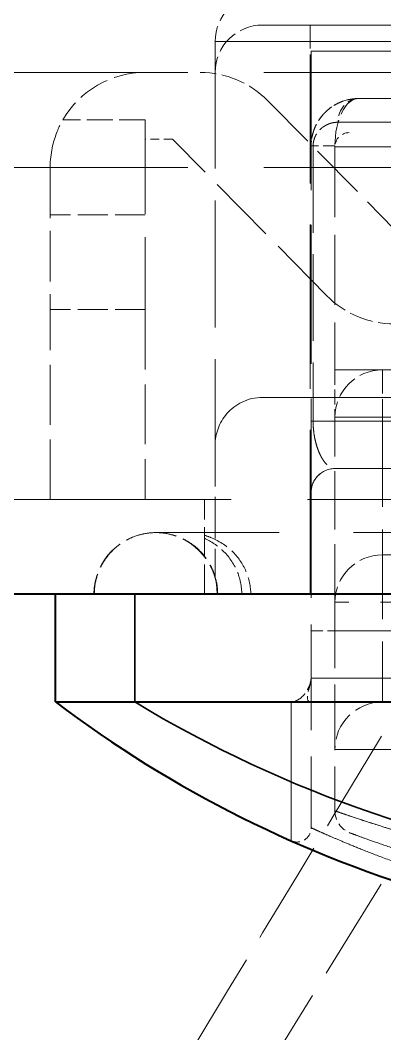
# Model space of a CAD drawing. Header units: millimetres. Extents: x 0 to 2523, y 0 to 1782.
# Drawn here: x 854.15 to 861.83, y 1412.92 to 1434.28 of the extents above; entities that cross this region are included whole.
import ezdxf

# ---------------------------------------------------------------- set-up
doc = ezdxf.new("R2010")
doc.units = ezdxf.units.MM
doc.header["$LTSCALE"] = 3
doc.linetypes.add('DASHED', pattern=[0.2067, 0.1654, -0.0413])
for name, color, linetype, lineweight in [('가려진 것(ISO)', 2, 'DASHED', 18), ('가려진 좁은 것(ISO)', 2, 'DASHED', 18), ('가시적인 것(ISO)', 3, 'Continuous', 40), ('가시적인 좁은 것(ISO)', 3, 'Continuous', 35)]:
    doc.layers.add(name, color=color, linetype=linetype, lineweight=lineweight)

msp = doc.modelspace()

# ---------------------------------------------------------------- linework, layer by layer
at = {"layer": '가려진 것(ISO)', "ltscale": 13.645111}
msp.add_line((880.7999, 1434.1807), (859.2533, 1434.1807), dxfattribs=at)
at = {"layer": '가려진 것(ISO)', "ltscale": 5.39654}
msp.add_line((858.2533, 1433.8307), (858.2533, 1425.3307), dxfattribs=at)
at = {"layer": '가려진 것(ISO)', "ltscale": 12.349028}
msp.add_line((860.2766, 1433.6307), (879.7766, 1433.6307), dxfattribs=at)
at = {"layer": '가려진 것(ISO)', "ltscale": 5.904459}
msp.add_line((860.2766, 1433.6307), (860.2766, 1424.3307), dxfattribs=at)
at = {"layer": '가려진 것(ISO)', "ltscale": 12.901145}
for p, q in [((835.2766, 1433.1807), (1091.2766, 1433.1807)), ((835.2766, 1431.1807), (1091.2766, 1431.1807))]:
    msp.add_line(p, q, dxfattribs=at)
at = {"layer": '가려진 것(ISO)', "ltscale": 2.408897}
msp.add_line((859.3642, 1432.5841), (862.0266, 1429.8807), dxfattribs=at)
at = {"layer": '가려진 것(ISO)', "ltscale": 11.397629}
msp.add_line((861.2766, 1432.6307), (878.7766, 1432.6307), dxfattribs=at)
at = {"layer": '가려진 것(ISO)', "ltscale": 1.099577}
msp.add_line((856.7766, 1432.1807), (855.0445, 1432.1807), dxfattribs=at)
at = {"layer": '가려진 것(ISO)', "ltscale": 3.989087}
msp.add_line((856.7766, 1432.1807), (856.7766, 1428.1807), dxfattribs=at)
at = {"layer": '가려진 것(ISO)', "ltscale": 0.364987}
msp.add_line((857.3516, 1431.7773), (856.7766, 1431.7773), dxfattribs=at)
at = {"layer": '가려진 것(ISO)', "ltscale": 2.940551}
msp.add_line((860.6016, 1428.4773), (857.3516, 1431.7773), dxfattribs=at)
at = {"layer": '가려진 것(ISO)', "ltscale": 15.114366}
msp.add_line((878.9766, 1431.9115), (861.0766, 1431.9115), dxfattribs=at)
at = {"layer": '가려진 것(ISO)', "ltscale": 2.983925}
msp.add_line((860.7766, 1431.6115), (860.7766, 1426.9115), dxfattribs=at)
at = {"layer": '가려진 것(ISO)', "ltscale": 2.153635}
msp.add_line((854.7766, 1431.1807), (854.7766, 1428.1807), dxfattribs=at)
at = {"layer": '가려진 것(ISO)', "ltscale": 1.269698}
for p, q in [((856.7766, 1430.1807), (854.7766, 1430.1807)), ((858.0266, 1422.1807), (858.0266, 1424.1807))]:
    msp.add_line(p, q, dxfattribs=at)
at = {"layer": '가려진 것(ISO)', "ltscale": 2.539495}
for p, q in [((854.7766, 1424.1807), (854.7766, 1428.1807)), ((856.7766, 1428.1807), (856.7766, 1424.1807))]:
    msp.add_line(p, q, dxfattribs=at)
at = {"layer": '가려진 것(ISO)', "ltscale": 11.715744}
msp.add_line((879.2766, 1426.9115), (860.7766, 1426.9115), dxfattribs=at)
at = {"layer": '가려진 것(ISO)', "ltscale": 14.627704}
msp.add_line((859.2533, 1426.3307), (880.7999, 1426.3307), dxfattribs=at)
at = {"layer": '가려진 것(ISO)', "ltscale": 2.476006}
msp.add_line((860.7766, 1422.0115), (860.7766, 1425.9115), dxfattribs=at)
at = {"layer": '가려진 것(ISO)', "ltscale": 1.765907}
msp.add_line((858.2533, 1425.3307), (858.2533, 1422.5491), dxfattribs=at)
at = {"layer": '가려진 것(ISO)', "ltscale": 13.093872}
msp.add_line((860.7766, 1424.8307), (879.2766, 1424.8307), dxfattribs=at)
at = {"layer": '가려진 것(ISO)', "ltscale": 4.48956}
msp.add_line((860.2766, 1424.3307), (860.2766, 1417.2592), dxfattribs=at)
at = {"layer": '가려진 것(ISO)', "ltscale": 12.986021}
msp.add_line((1116.2766, 1424.1807), (810.2766, 1424.1807), dxfattribs=at)
at = {"layer": '가려진 것(ISO)', "ltscale": 0.295767}
msp.add_line((857.0066, 1423.4807), (856.9982, 1423.4807), dxfattribs=at)
at = {"layer": '가려진 것(ISO)', "ltscale": 12.600935}
msp.add_line((883.0466, 1423.4807), (857.0066, 1423.4807), dxfattribs=at)
at = {"layer": '가려진 것(ISO)', "ltscale": 5.452487}
msp.add_line((865.8573, 1423.0115), (861.7766, 1423.0115), dxfattribs=at)
at = {"layer": '가려진 것(ISO)', "ltscale": 2.789829}
msp.add_line((860.7766, 1422.0115), (860.7766, 1417.6173), dxfattribs=at)
at = {"layer": '가려진 것(ISO)', "ltscale": 0.997197}
for centre in [(859.2533, 1433.8307), (859.2533, 1433.1807), (861.7766, 1425.9115), (861.7766, 1422.0115)]:
    msp.add_arc(centre, 1, 90, 180, dxfattribs=at)
at = {"layer": '가려진 것(ISO)', "ltscale": 1.329628}
msp.add_arc((856.7766, 1431.1807), 2, 90.00004, 150, dxfattribs=at)
at = {"layer": '가려진 것(ISO)', "ltscale": 1.006889}
msp.add_arc((857.9392, 1431.1807), 2, 44.56264, 89.99996, dxfattribs=at)
at = {"layer": '가려진 것(ISO)', "ltscale": 0.299089}
msp.add_arc((861.0766, 1431.6115), 0.3, 90, 180, dxfattribs=at)
at = {"layer": '가려진 것(ISO)', "ltscale": 1.00689}
msp.add_arc((862.0266, 1429.8807), 2, 224.56264, 270, dxfattribs=at)
at = {"layer": '가려진 것(ISO)', "ltscale": 1.296386}
for start, end in [(90, 180), (0, 90)]:
    msp.add_arc((856.9982, 1422.1807), 1.3, start, end, dxfattribs=at)
at = {"layer": '가려진 것(ISO)', "ltscale": 1.21262}
msp.add_arc((861.7766, 1418.9115), 1, 90, 180, dxfattribs=at)
at = {"layer": '가려진 것(ISO)', "ltscale": 0.384917}
msp.add_arc((861.2766, 1417.6173), 0.5, 180, 249.49092, dxfattribs=at)
at = {"layer": '가려진 것(ISO)', "ltscale": 0.378595}
msp.add_arc((859.9766, 1417.2592), 0.3, 246.08347, 0, dxfattribs=at)
at = {"layer": '가려진 것(ISO)', "ltscale": 0.163273}
msp.add_ellipse((859.9601, 1419.9115), major_axis=(0.3165, 0), ratio=0.00001, start_param=5.877855, end_param=6.2826037, dxfattribs=at)
at = {"layer": '가려진 것(ISO)', "ltscale": 0.465428}
msp.add_open_spline([(861.2766, 1432.6307), (861.2271, 1432.6307), (861.1801, 1432.627), (861.1357, 1432.6207), (861.0914, 1432.6144), (861.0498, 1432.6055), (861.0103, 1432.5946), (860.9709, 1432.5837), (860.9337, 1432.5708), (860.8985, 1432.5565), (860.8633, 1432.5421), (860.8302, 1432.5262), (860.7989, 1432.5092), (860.7841, 1432.5011), (860.7697, 1432.4928), (860.7556, 1432.4843)], degree=3, knots=[0, 0, 0, 0, 0.06666667, 0.06666667, 0.06666667, 0.13333333, 0.13333333, 0.13333333, 0.2, 0.2, 0.2, 0.26666667, 0.26666667, 0.26666667, 0.2982196, 0.2982196, 0.2982196, 0.2982196], dxfattribs=at)
at = {"layer": '가려진 것(ISO)', "ltscale": 0.329159}
msp.add_open_spline([(860.8997, 1432.5569), (861.0187, 1432.6054), (861.1472, 1432.6307), (861.2766, 1432.6307)], degree=3, dxfattribs=at)
at = {"layer": '가려진 것(ISO)', "ltscale": 0.618286}
msp.add_open_spline([(860.6333, 1432.3963), (860.6329, 1432.3959), (860.6324, 1432.3956), (860.632, 1432.3952), (860.6075, 1432.3746), (860.5846, 1432.3533), (860.5632, 1432.3314), (860.5417, 1432.3096), (860.5217, 1432.2872), (860.5029, 1432.2642), (860.484, 1432.2412), (860.4665, 1432.2177), (860.45, 1432.1935), (860.4335, 1432.1692), (860.418, 1432.1443), (860.4036, 1432.1185), (860.3892, 1432.0927), (860.3759, 1432.0661), (860.3635, 1432.0386), (860.3512, 1432.011), (860.34, 1431.9825), (860.33, 1431.9531), (860.3199, 1431.9236), (860.311, 1431.8931), (860.3034, 1431.8606), (860.2957, 1431.828), (860.2891, 1431.7934), (860.2844, 1431.7552), (860.2796, 1431.717), (860.2766, 1431.6753), (860.2766, 1431.6307)], degree=3, knots=[0.39885697, 0.39885697, 0.39885697, 0.39885697, 0.4, 0.4, 0.4, 0.46666667, 0.46666667, 0.46666667, 0.53333333, 0.53333333, 0.53333333, 0.6, 0.6, 0.6, 0.66666667, 0.66666667, 0.66666667, 0.73333333, 0.73333333, 0.73333333, 0.8, 0.8, 0.8, 0.86666667, 0.86666667, 0.86666667, 0.93333333, 0.93333333, 0.93333333, 1, 1, 1, 1], dxfattribs=at)
at = {"layer": '가려진 것(ISO)', "ltscale": 0.124105}
msp.add_open_spline([(860.6333, 1432.3963), (860.6723, 1432.4291), (860.7133, 1432.4584), (860.7556, 1432.4843)], degree=3, dxfattribs=at)
at = {"layer": '가려진 것(ISO)', "ltscale": 1.844594}
msp.add_open_spline([(854.7766, 1431.1807), (854.7768, 1431.4773), (854.844, 1431.7274), (854.9823, 1432.0869), (855.0196, 1432.1431), (855.0445, 1432.1807)], degree=3, knots=[0.33262756, 0.33262756, 0.33262756, 0.33262756, 0.46636399, 0.46636399, 0.61266995, 0.61266995, 0.61266995, 0.61266995], dxfattribs=at)
at = {"layer": '가려진 것(ISO)', "ltscale": 0.296171}
msp.add_open_spline([(860.3298, 1431.9525), (860.3597, 1432.0406), (860.4012, 1432.1215), (860.4752, 1432.2307), (860.504, 1432.2672), (860.5344, 1432.3009)], degree=3, knots=[0, 0, 0, 0, 0.029801507, 0.029801507, 0.046532309, 0.046532309, 0.046532309, 0.046532309], dxfattribs=at)
at = {"layer": '가려진 것(ISO)', "ltscale": 0.208793}
msp.add_open_spline([(860.2766, 1431.6307), (860.2766, 1431.7267), (860.2908, 1431.8238), (860.3216, 1431.9275), (860.3255, 1431.94), (860.3298, 1431.9525)], degree=3, knots=[0, 0, 0, 0, 0.028796081, 0.028796081, 0.032779126, 0.032779126, 0.032779126, 0.032779126], dxfattribs=at)
at = {"layer": '가려진 것(ISO)', "ltscale": 0.178799}
msp.add_open_spline([(860.2766, 1431.6307), (860.2766, 1431.6967), (860.2833, 1431.7634), (860.3012, 1431.853), (860.3075, 1431.879), (860.3147, 1431.9043)], degree=3, knots=[0, 0, 0, 0, 0.019816757, 0.019816757, 0.028101046, 0.028101046, 0.028101046, 0.028101046], dxfattribs=at)
at = {"layer": '가려진 것(ISO)', "ltscale": 4.440121}
for points, weights in [([(866.0266, 1426.2615), (765.9524, 1260.5247), (866.0266, 1423.0115)], [2.18606992019, 2.18606992019, 1.55453860991]), ([(874.0266, 1423.0115), (773.0279, 1260.5247), (874.0266, 1426.2615)], [1.55453860991, 2.18606992019, 2.18606992019])]:
    msp.add_rational_spline(points, weights, degree=2, dxfattribs=at)
at = {"layer": '가려진 것(ISO)', "ltscale": 3.177325}
msp.add_open_spline([(859.2533, 1426.3307), (858.934, 1426.3307), (858.6718, 1426.1842), (858.3312, 1425.796), (858.2533, 1425.5521), (858.2533, 1425.3307)], degree=3, knots=[-0.47492577, -0.47492577, -0.47492577, -0.47492577, -0.23746289, -0.23746289, 0, 0, 0, 0], dxfattribs=at)
at = {"layer": '가려진 것(ISO)', "ltscale": 0.098732}
msp.add_open_spline([(860.2766, 1425.6481), (860.2765, 1425.6976), (860.2765, 1425.7493), (860.2766, 1425.801)], degree=3, dxfattribs=at)
at = {"layer": '가려진 것(ISO)', "ltscale": 0.182588}
msp.add_open_spline([(860.2766, 1425.2486), (860.2766, 1425.3162), (860.2766, 1425.3907), (860.2766, 1425.4724)], degree=3, dxfattribs=at)
at = {"layer": '가려진 것(ISO)', "ltscale": 2.020038}
msp.add_open_spline([(860.2766, 1424.3307), (860.2766, 1424.4413), (860.3156, 1424.5635), (860.4864, 1424.7579), (860.6182, 1424.8307), (860.7766, 1424.8307)], degree=3, knots=[0, 0, 0, 0, 0.15025987, 0.15025987, 0.30051975, 0.30051975, 0.30051975, 0.30051975], dxfattribs=at)
at = {"layer": '가려진 것(ISO)', "ltscale": 0.404629}
msp.add_open_spline([(860.4648, 1424.7215), (860.4225, 1424.6879), (860.3854, 1424.6467), (860.3274, 1424.5567), (860.3056, 1424.5068), (860.2858, 1424.4299), (860.2813, 1424.4039), (860.2782, 1424.3713), (860.2777, 1424.3649), (860.2771, 1424.3536), (860.2769, 1424.3487), (860.2767, 1424.3426), (860.2767, 1424.3412), (860.2766, 1424.3388), (860.2766, 1424.3378), (860.2766, 1424.3362), (860.2766, 1424.3356), (860.2766, 1424.3342), (860.2766, 1424.3337), (860.2766, 1424.3328), (860.2766, 1424.3325), (860.2766, 1424.3318), (860.2766, 1424.3318), (860.2766, 1424.3318), (860.2766, 1424.3318), (860.2766, 1424.3319), (860.2766, 1424.333), (860.2766, 1424.3347), (860.2766, 1424.3351), (860.2766, 1424.3355)], degree=3, knots=[0, 0, 0, 0, 0.01620689, 0.01620689, 0.032128817, 0.032128817, 0.04001701, 0.04001701, 0.041948629, 0.041948629, 0.043401696, 0.043401696, 0.043871142, 0.043871142, 0.044277282, 0.044277282, 0.044681273, 0.044681273, 0.045487645, 0.045487645, 0.046681321, 0.046681321, 0.049767138, 0.049767138, 0.050259464, 0.050259464, 0.060989732, 0.060989732, 0.063588396, 0.063588396, 0.063588396, 0.063588396], dxfattribs=at)
at = {"layer": '가려진 것(ISO)', "ltscale": 1.29681}
msp.add_open_spline([(857.0066, 1423.4807), (856.894, 1423.4807), (856.7812, 1423.466), (856.6719, 1423.4368), (856.5626, 1423.4077), (856.4568, 1423.3642), (856.3583, 1423.3075), (856.2599, 1423.2509), (856.1688, 1423.1812), (856.0882, 1423.1008), (856.0076, 1423.0204), (855.9377, 1422.9293), (855.8807, 1422.8307), (855.8238, 1422.7321), (855.78, 1422.6261), (855.7507, 1422.5165), (855.7214, 1422.4069), (855.7066, 1422.2937), (855.7066, 1422.1807)], degree=3, knots=[0, 0, 0, 0, 0.1666667, 0.1666667, 0.1666667, 0.3333333, 0.3333333, 0.3333333, 0.5, 0.5, 0.5, 0.6666667, 0.6666667, 0.6666667, 0.8333333, 0.8333333, 0.8333333, 1, 1, 1, 1], dxfattribs=at)
at = {"layer": '가려진 것(ISO)', "ltscale": 1.296848}
msp.add_open_spline([(858.3066, 1422.1807), (858.3066, 1422.2935), (858.2918, 1422.4066), (858.2626, 1422.516), (858.2334, 1422.6254), (858.1897, 1422.7313), (858.133, 1422.8297), (858.0762, 1422.9282), (858.0065, 1423.0192), (857.926, 1423.0997), (857.8456, 1423.1802), (857.7545, 1423.25), (857.6559, 1423.3069), (857.5574, 1423.3637), (857.4514, 1423.4075), (857.3419, 1423.4367), (857.2323, 1423.4659), (857.1193, 1423.4807), (857.0066, 1423.4807)], degree=3, knots=[0, 0, 0, 0, 0.1666667, 0.1666667, 0.1666667, 0.3333333, 0.3333333, 0.3333333, 0.5, 0.5, 0.5, 0.6666667, 0.6666667, 0.6666667, 0.8333333, 0.8333333, 0.8333333, 1, 1, 1, 1], dxfattribs=at)
at = {"layer": '가려진 것(ISO)', "ltscale": 0.513669}
msp.add_open_spline([(860.2755, 1420.4115), (860.272, 1420.3604), (860.2594, 1420.306), (860.2279, 1420.2247), (860.2154, 1420.1983), (860.1802, 1420.1345), (860.1553, 1420.0987), (860.0873, 1420.0189), (860.0404, 1419.9787), (859.944, 1419.925), (859.8975, 1419.9115), (859.8549, 1419.9115)], degree=3, knots=[-0.070781201, -0.070781201, -0.070781201, -0.070781201, -0.055461964, -0.055461964, -0.047642977, -0.047642977, -0.035476886, -0.035476886, -0.017217394, -0.017217394, -0.000001042, -0.000001042, -0.000001042, -0.000001042], dxfattribs=at)
at = {"layer": '가려진 것(ISO)', "ltscale": 0.584265}
msp.add_open_spline([(860.2755, 1420.4115), (860.2737, 1420.3846), (860.2696, 1420.3582), (860.2592, 1420.3049), (860.2526, 1420.278), (860.2323, 1420.1995), (860.217, 1420.1479), (860.1973, 1420.0546), (860.1903, 1419.9996), (860.2135, 1419.9266), (860.2341, 1419.9115), (860.251, 1419.9115)], degree=3, knots=[0.000001, 0.000001, 0.000001, 0.000001, 0.008116123, 0.008116123, 0.017280138, 0.017280138, 0.036812418, 0.036812418, 0.056177073, 0.056177073, 0.072028344, 0.072028344, 0.072028344, 0.072028344], dxfattribs=at)
at = {"layer": '가려진 것(ISO)', "ltscale": 6.926021}
msp.add_open_spline([(867.0036, 1415.7143), (866.504, 1415.774), (866.0309, 1415.8454), (865.5767, 1415.9259), (865.1225, 1416.0065), (864.6873, 1416.0968), (864.2917, 1416.1882), (863.8961, 1416.2796), (863.5401, 1416.3718), (863.2296, 1416.4578), (862.9192, 1416.5437), (862.6543, 1416.6232), (862.4294, 1416.6935), (862.2046, 1416.7637), (862.0197, 1416.8248), (861.8657, 1416.8768), (861.7117, 1416.9289), (861.5885, 1416.9721), (861.4893, 1417.0074), (861.39, 1417.0427), (861.3148, 1417.0701), (861.2578, 1417.091), (861.2009, 1417.1119), (861.1621, 1417.1263), (861.1372, 1417.1356), (861.1123, 1417.1448), (861.1014, 1417.149), (861.1014, 1417.149)], degree=3, knots=[0, 0, 0, 0, 0.1111111, 0.1111111, 0.1111111, 0.2222222, 0.2222222, 0.2222222, 0.3333333, 0.3333333, 0.3333333, 0.4444444, 0.4444444, 0.4444444, 0.5555556, 0.5555556, 0.5555556, 0.6666667, 0.6666667, 0.6666667, 0.7777778, 0.7777778, 0.7777778, 0.8888889, 0.8888889, 0.8888889, 1, 1, 1, 1], dxfattribs=at)
at = {"layer": '가려진 좁은 것(ISO)', "ltscale": 0.997197}
for p, q in [((860.2533, 1434.1807), (860.2533, 1433.1807)), ((861.7766, 1426.9115), (861.7766, 1425.9115))]:
    msp.add_line(p, q, dxfattribs=at)
at = {"layer": '가려진 좁은 것(ISO)', "ltscale": 10.747838}
msp.add_line((858.2533, 1433.8307), (865.0266, 1433.8307), dxfattribs=at)
at = {"layer": '가려진 좁은 것(ISO)', "ltscale": 6.983788}
msp.add_line((860.2533, 1422.1807), (860.2533, 1433.1807), dxfattribs=at)
at = {"layer": '가려진 좁은 것(ISO)', "ltscale": 11.963363}
msp.add_line((860.8423, 1432.1307), (879.2109, 1432.1307), dxfattribs=at)
at = {"layer": '가려진 좁은 것(ISO)', "ltscale": 0.129137}
msp.add_line((860.2766, 1431.6307), (860.3174, 1431.6307), dxfattribs=at)
at = {"layer": '가려진 좁은 것(ISO)', "ltscale": 3.682315}
msp.add_line((860.3174, 1431.6307), (860.3174, 1425.8307), dxfattribs=at)
at = {"layer": '가려진 좁은 것(ISO)', "ltscale": 14.916949}
for p, q in [((879.2766, 1431.6307), (860.7766, 1431.6307)), ((860.7766, 1421.4115), (879.2766, 1421.4115))]:
    msp.add_line(p, q, dxfattribs=at)
at = {"layer": '가려진 좁은 것(ISO)', "ltscale": 0.012046}
msp.add_line((860.7766, 1431.6307), (860.7766, 1431.6115), dxfattribs=at)
at = {"layer": '가려진 좁은 것(ISO)', "ltscale": 11.715744}
for p, q in [((879.2766, 1431.6115), (860.7766, 1431.6115)), ((879.2766, 1425.9115), (860.7766, 1425.9115)), ((879.2766, 1418.9115), (860.7766, 1418.9115))]:
    msp.add_line(p, q, dxfattribs=at)
at = {"layer": '가려진 좁은 것(ISO)', "ltscale": 1.269698}
msp.add_line((856.7766, 1428.1807), (854.7766, 1428.1807), dxfattribs=at)
at = {"layer": '가려진 좁은 것(ISO)', "ltscale": 0.634799}
msp.add_line((860.7766, 1426.9115), (860.7766, 1425.9115), dxfattribs=at)
at = {"layer": '가려진 좁은 것(ISO)', "ltscale": 13.227976}
msp.add_line((860.3174, 1425.8307), (879.7357, 1425.8307), dxfattribs=at)
at = {"layer": '가려진 좁은 것(ISO)', "ltscale": 3.809293}
msp.add_line((861.7766, 1425.9115), (861.7766, 1419.9115), dxfattribs=at)
at = {"layer": '가려진 좁은 것(ISO)', "ltscale": 5.401114}
msp.add_line((864.4205, 1422.0115), (860.7766, 1422.0115), dxfattribs=at)
at = {"layer": '가려진 좁은 것(ISO)', "ltscale": 0.498548}
msp.add_line((860.2766, 1421.4115), (860.7766, 1421.4115), dxfattribs=at)
at = {"layer": '가려진 좁은 것(ISO)', "ltscale": 7.355736}
msp.add_line((859.8549, 1419.9115), (859.8549, 1416.985), dxfattribs=at)
at = {"layer": '가려진 좁은 것(ISO)', "ltscale": 1.05687}
msp.add_ellipse((861.2766, 1431.6306), major_axis=(0, -1), ratio=0.5000052, start_param=3.1415945, end_param=4.7123469, dxfattribs=at)
at = {"layer": '가려진 좁은 것(ISO)', "ltscale": 0.498548}
for centre, major_axis, ratio, start_param, end_param in [((861.2766, 1432.1307), (0, 0.5), 0.8686325, 0, 1.5707963), ((860.7766, 1431.6307), (-0.5, 0), 0.0000128, 4.712389, 6.283186)]:
    msp.add_ellipse(centre, major_axis=major_axis, ratio=ratio, start_param=start_param, end_param=end_param, dxfattribs=at)
at = {"layer": '가려진 좁은 것(ISO)', "ltscale": 0.129137}
msp.add_ellipse((860.7766, 1425.8307), major_axis=(-0.5, 0), ratio=0.0000122, start_param=5.8760751, end_param=6.2831859, dxfattribs=at)
at = {"layer": '가려진 좁은 것(ISO)', "ltscale": 0.86512}
msp.add_open_spline([(860.8423, 1432.1307), (860.8162, 1432.1307), (860.7916, 1432.1288), (860.7683, 1432.1257), (860.7451, 1432.1225), (860.7232, 1432.1181), (860.7025, 1432.1126), (860.6818, 1432.1072), (860.6623, 1432.1007), (860.6438, 1432.0936), (860.6254, 1432.0864), (860.608, 1432.0785), (860.5916, 1432.0699), (860.5751, 1432.0614), (860.5597, 1432.0523), (860.5451, 1432.0428), (860.5305, 1432.0333), (860.5168, 1432.0233), (860.504, 1432.013), (860.4911, 1432.0026), (860.4791, 1431.992), (860.4679, 1431.9811), (860.4566, 1431.9701), (860.4461, 1431.9589), (860.4362, 1431.9474), (860.4263, 1431.936), (860.4171, 1431.9242), (860.4084, 1431.9121), (860.3998, 1431.8999), (860.3917, 1431.8875), (860.3841, 1431.8746), (860.3766, 1431.8617), (860.3695, 1431.8484), (860.3631, 1431.8346), (860.3566, 1431.8209), (860.3507, 1431.8066), (860.3455, 1431.7919), (860.3402, 1431.7771), (860.3355, 1431.7619), (860.3315, 1431.7456), (860.3275, 1431.7294), (860.324, 1431.712), (860.3215, 1431.693), (860.319, 1431.6739), (860.3174, 1431.6531), (860.3174, 1431.6307)], degree=3, knots=[0, 0, 0, 0, 0.0666667, 0.0666667, 0.0666667, 0.1333333, 0.1333333, 0.1333333, 0.2, 0.2, 0.2, 0.2666667, 0.2666667, 0.2666667, 0.3333333, 0.3333333, 0.3333333, 0.4, 0.4, 0.4, 0.4666667, 0.4666667, 0.4666667, 0.5333333, 0.5333333, 0.5333333, 0.6, 0.6, 0.6, 0.6666667, 0.6666667, 0.6666667, 0.7333333, 0.7333333, 0.7333333, 0.8, 0.8, 0.8, 0.8666667, 0.8666667, 0.8666667, 0.9333333, 0.9333333, 0.9333333, 1, 1, 1, 1], dxfattribs=at)
at = {"layer": '가려진 좁은 것(ISO)', "ltscale": 1.983264}
msp.add_open_spline([(860.3174, 1425.8307), (860.3174, 1425.7873), (860.3188, 1425.7437), (860.322, 1425.6994), (860.3252, 1425.6552), (860.3299, 1425.6104), (860.3359, 1425.5675), (860.3419, 1425.5247), (860.3494, 1425.4839), (860.3579, 1425.4446), (860.3664, 1425.4053), (860.3759, 1425.3676), (860.3865, 1425.3314), (860.3971, 1425.2952), (860.4086, 1425.2606), (860.4212, 1425.2273), (860.4337, 1425.1939), (860.4472, 1425.1619), (860.4619, 1425.1311), (860.4765, 1425.1003), (860.4922, 1425.0708), (860.5092, 1425.0427), (860.5261, 1425.0146), (860.5443, 1424.988), (860.5638, 1424.9636), (860.5832, 1424.9391), (860.604, 1424.9167), (860.6262, 1424.8973), (860.6483, 1424.8779), (860.6718, 1424.8615), (860.6969, 1424.8497), (860.7219, 1424.8379), (860.7485, 1424.8307), (860.7766, 1424.8307)], degree=3, knots=[0.00000169, 0.00000169, 0.00000169, 0.00000169, 0.09090909, 0.09090909, 0.09090909, 0.18181818, 0.18181818, 0.18181818, 0.27272727, 0.27272727, 0.27272727, 0.36363636, 0.36363636, 0.36363636, 0.45454545, 0.45454545, 0.45454545, 0.54545455, 0.54545455, 0.54545455, 0.63636364, 0.63636364, 0.63636364, 0.72727273, 0.72727273, 0.72727273, 0.81818182, 0.81818182, 0.81818182, 0.90909091, 0.90909091, 0.90909091, 1, 1, 1, 1], dxfattribs=at)
at = {"layer": '가려진 좁은 것(ISO)', "ltscale": 1.076924}
msp.add_open_spline([(858.0266, 1423.4247), (858.0742, 1423.411), (858.12, 1423.3951), (858.319, 1423.3154), (858.4889, 1423.2065), (858.7269, 1422.977), (858.8387, 1422.8172), (858.965, 1422.5231), (859.0036, 1422.3381), (859.0036, 1422.1807)], degree=3, knots=[0.23469222, 0.23469222, 0.23469222, 0.23469222, 0.24855885, 0.24855885, 0.29899589, 0.29899589, 0.34776308, 0.34776308, 0.39500401, 0.39500401, 0.39500401, 0.39500401], dxfattribs=at)
at = {"layer": '가려진 좁은 것(ISO)', "ltscale": 0.952656}
msp.add_open_spline([(858.8154, 1422.1807), (858.8154, 1422.3405), (858.7763, 1422.5284), (858.6481, 1422.8257), (858.5352, 1422.9866), (858.3102, 1423.2019), (858.1659, 1423.2989), (858.0266, 1423.3607)], degree=3, knots=[0.39263763, 0.39263763, 0.39263763, 0.39263763, 0.44060014, 0.44060014, 0.48976099, 0.48976099, 0.53400981, 0.53400981, 0.53400981, 0.53400981], dxfattribs=at)
at = {"layer": '가려진 좁은 것(ISO)', "ltscale": 4.808495}
msp.add_open_spline([(860.2755, 1420.4115), (860.6156, 1420.4115), (861.4495, 1420.4115), (862.9217, 1420.4115), (864.8209, 1420.4115), (866.2438, 1420.4115), (867.0266, 1420.4115)], degree=3, knots=[0, 0, 0, 0, 0.1760545, 0.416339, 0.6834329, 1, 1, 1, 1], dxfattribs=at)
at = {"layer": '가려진 좁은 것(ISO)', "ltscale": 11.800974}
msp.add_open_spline([(879.2766, 1417.6171), (879.2766, 1417.6171), (879.2264, 1417.5992), (879.1245, 1417.5639), (879.0227, 1417.5286), (878.8691, 1417.4758), (878.6635, 1417.4084), (878.4579, 1417.3411), (878.1997, 1417.2591), (877.8942, 1417.169), (877.5887, 1417.0788), (877.2359, 1416.9804), (876.8456, 1416.8817), (876.4552, 1416.783), (876.0275, 1416.684), (875.5716, 1416.5913), (875.1158, 1416.4987), (874.632, 1416.4125), (874.1282, 1416.3375), (873.6245, 1416.2626), (873.1009, 1416.1989), (872.5637, 1416.1499), (872.0265, 1416.1008), (871.4757, 1416.0664), (870.9189, 1416.0486), (870.3621, 1416.0308), (869.7992, 1416.0296), (869.2397, 1416.0454), (868.6803, 1416.0612), (868.1241, 1416.0939), (867.5794, 1416.1418), (867.0348, 1416.1898), (866.5016, 1416.253), (865.9879, 1416.3282), (865.4741, 1416.4035), (864.98, 1416.4908), (864.5229, 1416.5829), (864.0658, 1416.6751), (863.6459, 1416.772), (863.2792, 1416.8636), (862.9125, 1416.9553), (862.5981, 1417.0418), (862.3321, 1417.1184), (862.0661, 1417.1951), (861.8481, 1417.2621), (861.667, 1417.3193), (861.4858, 1417.3765), (861.3416, 1417.4239), (861.2258, 1417.4627), (861.1101, 1417.5014), (861.0227, 1417.5314), (860.9568, 1417.5542), (860.8908, 1417.577), (860.8462, 1417.5927), (860.8176, 1417.6028), (860.789, 1417.6128), (860.7766, 1417.6173), (860.7766, 1417.6173)], degree=3, knots=[0, 0, 0, 0, 0.0526316, 0.0526316, 0.0526316, 0.1052632, 0.1052632, 0.1052632, 0.1578947, 0.1578947, 0.1578947, 0.2105263, 0.2105263, 0.2105263, 0.2631579, 0.2631579, 0.2631579, 0.3157895, 0.3157895, 0.3157895, 0.3684211, 0.3684211, 0.3684211, 0.4210526, 0.4210526, 0.4210526, 0.4736842, 0.4736842, 0.4736842, 0.5263158, 0.5263158, 0.5263158, 0.5789474, 0.5789474, 0.5789474, 0.6315789, 0.6315789, 0.6315789, 0.6842105, 0.6842105, 0.6842105, 0.7368421, 0.7368421, 0.7368421, 0.7894737, 0.7894737, 0.7894737, 0.8421053, 0.8421053, 0.8421053, 0.8947368, 0.8947368, 0.8947368, 0.9473684, 0.9473684, 0.9473684, 1, 1, 1, 1], dxfattribs=at)
at = {"layer": '가려진 좁은 것(ISO)', "ltscale": 11.800929}
msp.add_open_spline([(860.7766, 1417.6173), (860.7766, 1417.6173), (860.8263, 1417.5995), (860.9271, 1417.5645), (860.9286, 1417.564), (860.9301, 1417.5634), (860.9317, 1417.5629), (861.0325, 1417.5279), (861.1831, 1417.4761), (861.3833, 1417.4105), (861.3894, 1417.4085), (861.3955, 1417.4065), (861.4017, 1417.4045), (861.6018, 1417.3391), (861.8501, 1417.2604), (862.1412, 1417.1742), (862.1547, 1417.1702), (862.1683, 1417.1662), (862.182, 1417.1622), (862.4724, 1417.0767), (862.8039, 1416.9843), (863.1685, 1416.8916), (863.1914, 1416.8857), (863.2145, 1416.8799), (863.2377, 1416.8741), (863.6005, 1416.7827), (863.9948, 1416.6914), (864.4148, 1416.605), (864.4484, 1416.598), (864.4822, 1416.5912), (864.5162, 1416.5843), (864.9334, 1416.5001), (865.3751, 1416.4209), (865.8381, 1416.3506), (865.8833, 1416.3437), (865.9287, 1416.3369), (865.9743, 1416.3302), (866.4338, 1416.2627), (866.9134, 1416.2041), (867.4061, 1416.1576), (867.4631, 1416.1522), (867.5203, 1416.147), (867.5777, 1416.142), (868.0652, 1416.099), (868.5647, 1416.068), (869.0701, 1416.0507), (869.1381, 1416.0484), (869.2063, 1416.0463), (869.2745, 1416.0444), (869.7728, 1416.031), (870.2762, 1416.0309), (870.779, 1416.0444), (870.8563, 1416.0465), (870.9337, 1416.0489), (871.011, 1416.0517), (871.5049, 1416.0691), (871.9972, 1416.0997), (872.4815, 1416.1425), (872.5657, 1416.1499), (872.6497, 1416.1577), (872.7334, 1416.1659), (873.2064, 1416.212), (873.6704, 1416.2696), (874.118, 1416.336), (874.205, 1416.3489), (874.2914, 1416.3621), (874.377, 1416.3757), (874.8102, 1416.4441), (875.2258, 1416.5205), (875.6164, 1416.6005), (875.7008, 1416.6178), (875.784, 1416.6352), (875.8659, 1416.6528), (876.2386, 1416.7327), (876.586, 1416.8154), (876.9038, 1416.8965), (876.9796, 1416.9158), (877.0537, 1416.935), (877.1261, 1416.9542), (877.4239, 1417.0328), (877.6927, 1417.1091), (877.9304, 1417.1797), (877.9927, 1417.1982), (878.0529, 1417.2163), (878.1109, 1417.2339), (878.3282, 1417.3), (878.5156, 1417.3599), (878.6728, 1417.4115), (878.7178, 1417.4262), (878.7603, 1417.4403), (878.8003, 1417.4536), (878.9373, 1417.4993), (879.0452, 1417.5365), (879.1237, 1417.5637), (879.148, 1417.5721), (879.1695, 1417.5796), (879.1881, 1417.5861), (879.2468, 1417.6066), (879.2765, 1417.6171), (879.2765, 1417.6172)], degree=3, knots=[0, 0, 0, 0, 0.0588235, 0.0588235, 0.0588235, 0.0597082, 0.0597082, 0.0597082, 0.1176471, 0.1176471, 0.1176471, 0.1194131, 0.1194131, 0.1194131, 0.1764706, 0.1764706, 0.1764706, 0.1791178, 0.1791178, 0.1791178, 0.2352941, 0.2352941, 0.2352941, 0.2388317, 0.2388317, 0.2388317, 0.2941176, 0.2941176, 0.2941176, 0.2985477, 0.2985477, 0.2985477, 0.3529412, 0.3529412, 0.3529412, 0.3582503, 0.3582503, 0.3582503, 0.4117647, 0.4117647, 0.4117647, 0.4179581, 0.4179581, 0.4179581, 0.4705882, 0.4705882, 0.4705882, 0.4776709, 0.4776709, 0.4776709, 0.5294118, 0.5294118, 0.5294118, 0.5373762, 0.5373762, 0.5373762, 0.5882353, 0.5882353, 0.5882353, 0.5970758, 0.5970758, 0.5970758, 0.6470588, 0.6470588, 0.6470588, 0.6567732, 0.6567732, 0.6567732, 0.7058824, 0.7058824, 0.7058824, 0.7164878, 0.7164878, 0.7164878, 0.7647059, 0.7647059, 0.7647059, 0.7762063, 0.7762063, 0.7762063, 0.8235294, 0.8235294, 0.8235294, 0.8359272, 0.8359272, 0.8359272, 0.8823529, 0.8823529, 0.8823529, 0.8956448, 0.8956448, 0.8956448, 0.9411765, 0.9411765, 0.9411765, 0.9553208, 0.9553208, 0.9553208, 1, 1, 1, 1], dxfattribs=at)
at = {"layer": '가려진 좁은 것(ISO)', "ltscale": 5.155973}
msp.add_open_spline([(860.2766, 1417.2592), (860.2766, 1417.2592), (860.2885, 1417.2537), (860.3115, 1417.2433), (860.3346, 1417.2328), (860.3686, 1417.2174), (860.4132, 1417.1973), (860.4579, 1417.1771), (860.5136, 1417.1523), (860.5774, 1417.1242), (860.6412, 1417.0962), (860.7126, 1417.065), (860.7945, 1417.0299), (860.8764, 1416.9948), (860.9687, 1416.9558), (861.0774, 1416.9109), (861.186, 1416.8659), (861.3113, 1416.8151), (861.456, 1416.7582), (861.6007, 1416.7013), (861.7646, 1416.6385), (861.9518, 1416.5697), (862.1389, 1416.5009), (862.3492, 1416.4263), (862.5879, 1416.3463), (862.8266, 1416.2662), (863.0938, 1416.1808), (863.3923, 1416.0925)], degree=3, knots=[0, 0, 0, 0, 0.1111111, 0.1111111, 0.1111111, 0.2222222, 0.2222222, 0.2222222, 0.3333333, 0.3333333, 0.3333333, 0.4444444, 0.4444444, 0.4444444, 0.5555556, 0.5555556, 0.5555556, 0.6666667, 0.6666667, 0.6666667, 0.7777778, 0.7777778, 0.7777778, 0.8888889, 0.8888889, 0.8888889, 1, 1, 1, 1], dxfattribs=at)
at = {"layer": '가시적인 것(ISO)'}
for p, q in [((1118.2766, 1422.1807), (808.2766, 1422.1807)), ((854.8891, 1419.9115), (854.8891, 1422.1807))]:
    msp.add_line(p, q, dxfattribs=at)
msp.add_arc((870.0266, 1439.9207), 25.09, 232.89146, 253.98716, dxfattribs=at)
for points, knots in [([(854.8891, 1419.9115), (854.9448, 1419.9115), (855.0284, 1419.9115), (855.4471, 1419.9115), (855.6215, 1419.9116), (856.0401, 1419.9115), (856.2844, 1419.9115), (856.563, 1419.9115)], [-0.79418282, -0.79418282, -0.79418282, -0.79418282, -0.39706048, -0.39706048, -0.1985164, -0.1985164, -0.000001, -0.000001, -0.000001, -0.000001]), ([(856.563, 1419.9115), (857.0665, 1419.9115), (857.6668, 1419.9116), (859.0658, 1419.9115), (859.8624, 1419.9116), (861.1978, 1419.9115), (861.6656, 1419.9116), (862.8879, 1419.9115), (863.6667, 1419.9115), (864.8925, 1419.9116), (865.3091, 1419.9115), (866.1583, 1419.9115), (866.5899, 1419.9115), (867.0266, 1419.9115)], [-1.4373876, -1.4373876, -1.4373876, -1.4373876, -1.077998, -1.077998, -0.718291, -0.718291, -0.538642, -0.538642, -0.2691978, -0.2691978, -0.1345178, -0.1345178, -0.000001, -0.000001, -0.000001, -0.000001])]:
    msp.add_open_spline(points, degree=3, knots=knots, dxfattribs=at)
at = {"layer": '가시적인 좁은 것(ISO)'}
msp.add_line((856.563, 1419.9115), (856.563, 1422.1807), dxfattribs=at)
msp.add_ellipse((870.0266, 1440.1395), major_axis=(-25.09, 0), ratio=0.9554249, start_param=1.0043829, end_param=1.45094, dxfattribs=at)

doc.saveas('drawing.dxf')
